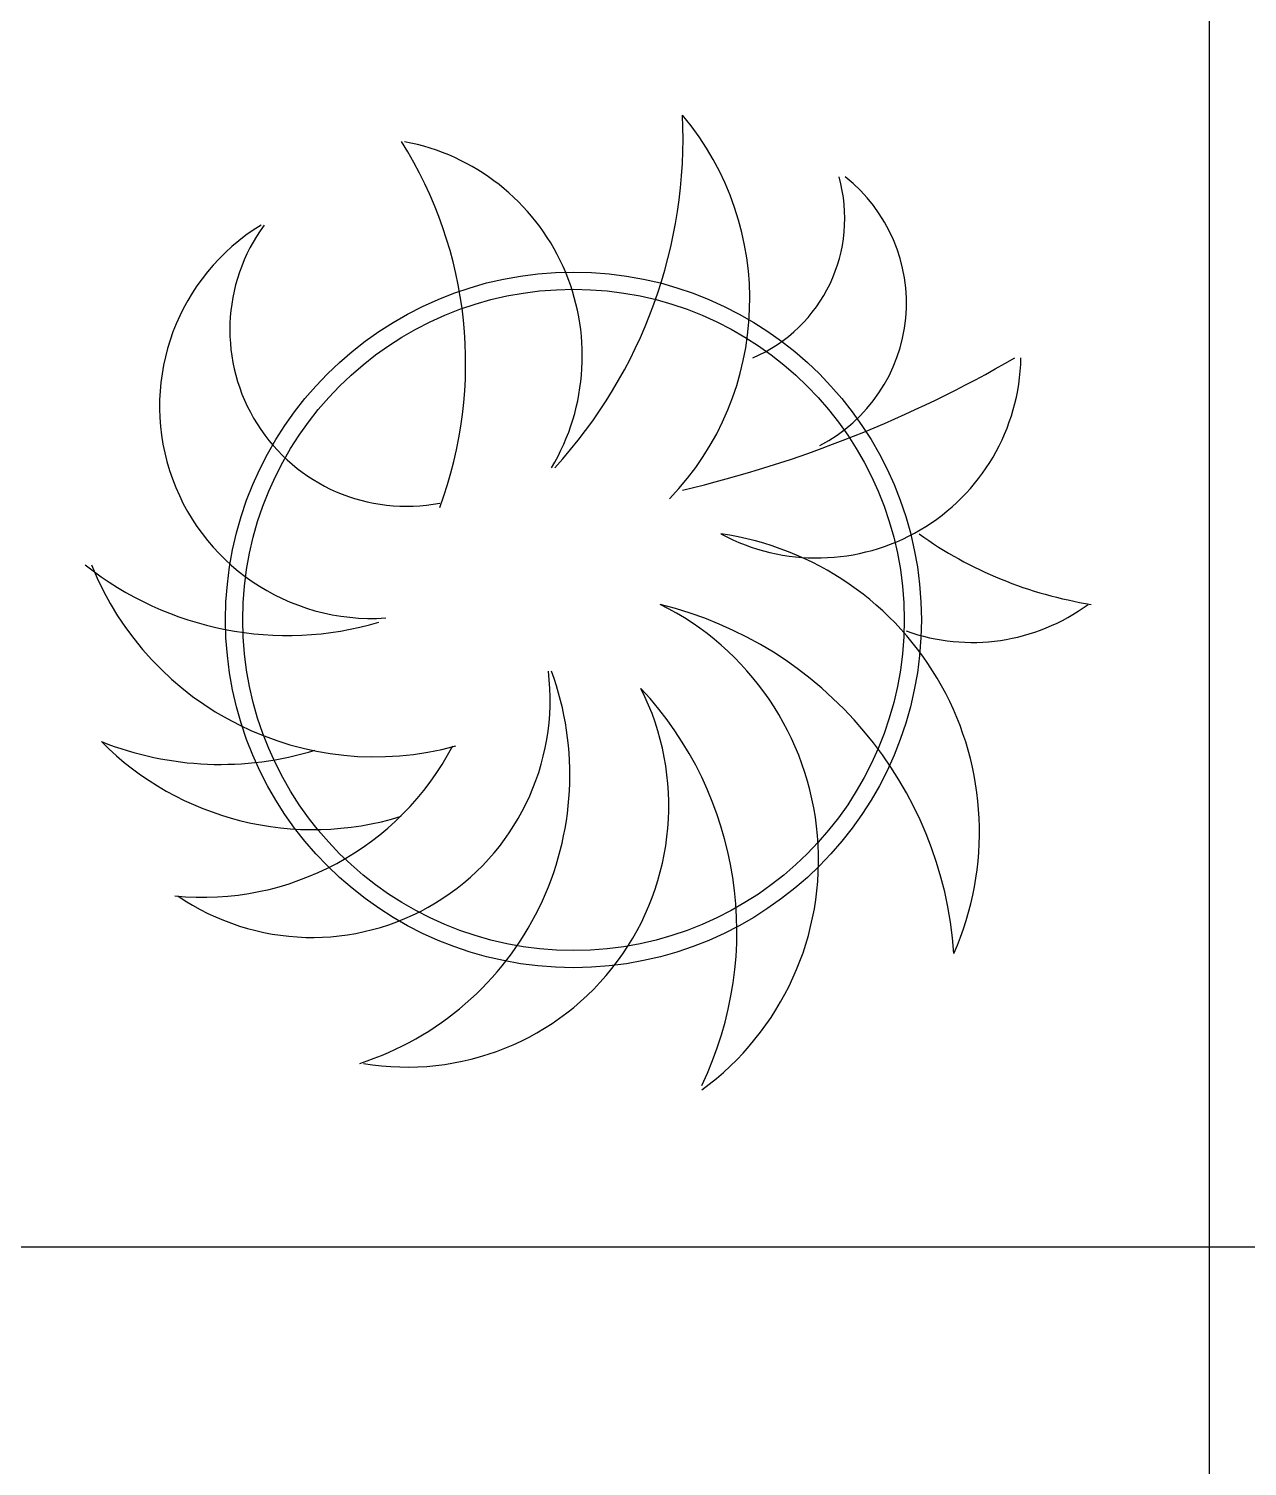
# Model space of a CAD drawing. Header units: inches. Extents: x 7658 to 73799, y 48 to 40262.
# Drawn here: x 44897 to 46971, y 5043 to 7491 of the extents above; entities that cross this region are included whole.
import ezdxf

# ---------------------------------------------------------------- set-up
doc = ezdxf.new("R2010")
doc.units = ezdxf.units.IN
doc.layers.add('www.cad-blocks.net', color=7, linetype='Continuous')

# ---------------------------------------------------------------- blocks, each defined once
blk = doc.blocks.new('A$C516926BB')
for p, q in [((35.5196, 38.5194), (35.5196, 0)), ((0, 4.7221), (62.4121, 4.7221))]:
    blk.add_line(p, q)
blk = doc.blocks.new('A$C100C2C42')
for radius in [0.5923, 0.563]:
    blk.add_circle((0.8311, 0.8004), radius)
at = {"linetype": 'Continuous'}
for centre, radius, start, end in [((0.1849, 1.6216), 0.8328, 317.5249, 2.6332), ((0.6423, 1.3456), 0.489, 316.1236, 40.0059), ((-0.0576, 1.2373), 0.7052, 339.6426, 32.3581), ((0.4746, 1.2495), 0.3716, 329.2032, 79.3331), ((1.0345, 1.4841), 0.2585, 293.1886, 15.846), ((1.1244, 1.3399), 0.2736, 297.4472, 51.7207), ((0.488, 1.1644), 0.3615, 121.4911, 273.7284), ((0.5468, 1.2946), 0.3007, 143.7065, 280.8711), ((0.5404, 3.0412), 2.0752, 283.2731, 300.1386), ((1.2457, 1.2532), 0.3473, 241.9289, 358.8987), ((1.0096, 0.4392), 0.5127, 336.2233, 81.8534), ((1.8209, 1.5097), 0.6914, 234.5085, 260.9791), ((0.3443, 1.3271), 0.5532, 231.5097, 286.3517), ((0.4932, 1.087), 0.5197, 201.7882, 285.3691), ((0.7629, 0.3919), 0.4855, 306.1831, 63.6033), ((0.8209, 0.1864), 0.6596, 4.0054, 76.1469), ((1.5099, 1.0944), 0.3324, 250.2193, 306.3957), ((0.3862, 0.6649), 0.4052, 235.6534, 6.8492), ((0.3085, 0.5367), 0.5165, 287.9119, 19.9871), ((0.5484, 0.4839), 0.445, 260.2963, 26.6831), ((0.5034, 0.2699), 0.6059, 334.3253, 43.0764), ((0.2302, 1.1014), 0.5471, 248.247, 287.117), ((0.3879, 0.9517), 0.5084, 224.8314, 287.1796), ((0.1995, 0.8089), 0.4809, 264.3538, 332.3792)]:
    blk.add_arc(centre, radius, start, end, dxfattribs=at)

msp = doc.modelspace()

# ---------------------------------------------------------------- block references
at = {"xscale": 1000, "yscale": 1000, "zscale": 1000}
msp.add_blockref('A$C100C2C42', (44992.8, 5683.8), dxfattribs=at)
at = {"layer": 'www.cad-blocks.net', "color": 155, "true_color": 0x546d8e, "xscale": 1000, "yscale": 1000, "zscale": 1000}
msp.add_blockref('A$C516926BB', (11386.7, 694.4), dxfattribs=at)

doc.saveas('drawing.dxf')
